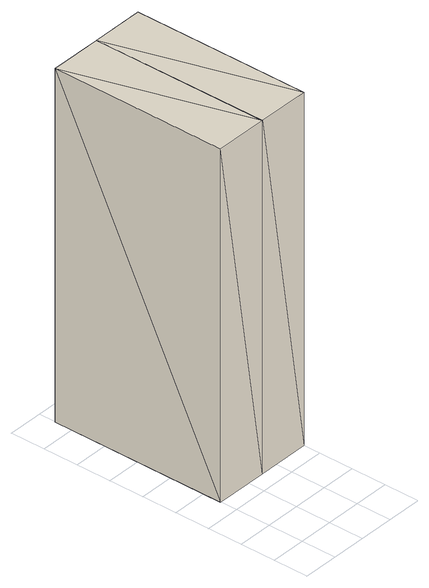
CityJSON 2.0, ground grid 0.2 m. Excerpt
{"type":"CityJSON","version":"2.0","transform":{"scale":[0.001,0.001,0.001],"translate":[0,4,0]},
"CityObjects":{
"building1":{"type":"Building","attributes":{"info":{"id":22174,"type":"IfcOpeningElement","GlobalId":"04RcXu1mKxpGnJw_7oRBLn","OwnerHistory":"#12","Name":"Haustuer","ObjectPlacement":"#22130","Representation":"#22170"},"psets":{"BaseQuantities":{"Depth":{"id":22179,"class":"IfcQuantityLength","value":0.3},"Height":{"id":22180,"class":"IfcQuantityLength","value":2.01},"Width":{"id":22181,"class":"IfcQuantityLength","value":1.01},"Area":{"id":22182,"class":"IfcQuantityArea","value":2.03},"Volume":{"id":22183,"class":"IfcQuantityVolume","value":0.15},"id":22184}}},"geometry":[{"type":"MultiSurface","lod":"2","boundaries":[[[0,1,2]],[[0,2,3]],[[4,0,3]],[[4,3,5]],[[6,4,5]],[[6,5,7]],[[1,6,7]],[[1,7,2]],[[4,1,0]],[[4,6,1]],[[3,2,5]],[[2,7,5]],[[4,6,8]],[[4,8,9]],[[0,4,9]],[[0,9,10]],[[1,0,10]],[[1,10,11]],[[6,1,11]],[[6,11,8]],[[0,6,4]],[[0,1,6]],[[9,8,10]],[[8,11,10]]]}]}
},
"vertices":[
[300,1505,2010],[300,495,2010],[600,495,2010],[600,1505,2010],[300,1505,0],[600,1505,0],[300,495,0],[600,495,0],[0,495,0],[0,1505,0],[0,1505,2010],[0,495,2010]
]}
